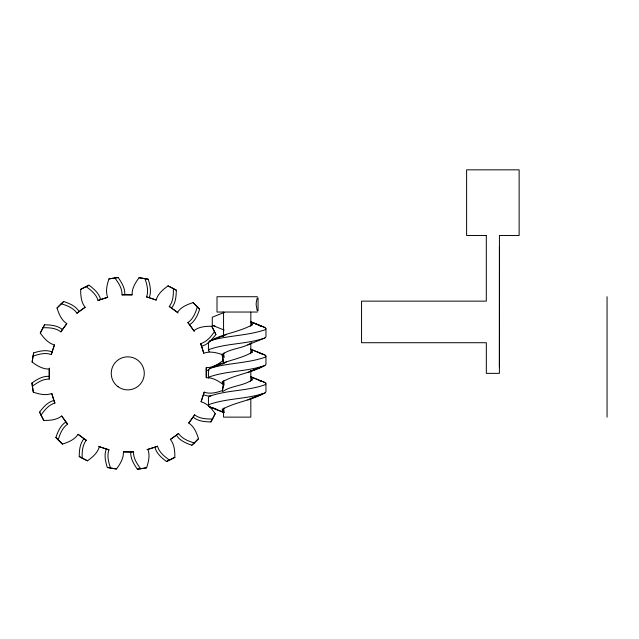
<?xml version="1.0" encoding="UTF-8"?>
<svg xmlns="http://www.w3.org/2000/svg" width="639" height="639" viewBox="0 0 639 639"><rect width="100%" height="100%" fill="white"/><g stroke="black" fill="none" stroke-linecap="round" stroke-linejoin="round"><path stroke-width="0.96" d="M499.394 366.794L499.434 246.382M62.43 444.097L58.181 439.92C59.946 434.041 62.302 427.715 67.63 424.144L61.624 416.013C56.647 420.063 49.906 420.478 43.764 420.446L41.016 415.158C44.514 410.118 48.708 404.83 54.882 403.073L51.679 393.488C45.696 395.797 39.155 394.111 33.324 392.186L32.341 386.307C37.23 382.585 42.853 378.863 49.267 379.095L49.187 368.991C42.781 369.342 37.086 365.716 32.134 362.081L33.012 356.187C38.803 354.158 45.313 352.353 51.336 354.557L54.379 344.916C48.181 343.279 43.883 338.063 40.297 333.079L42.957 327.743C49.091 327.607 55.841 327.903 60.881 331.857L66.76 323.638C61.368 320.155 58.892 313.869 57.023 308.022L61.208 303.773C67.079 305.538 73.405 307.902 76.976 313.222L85.107 307.215C81.057 302.239 80.65 295.498 80.674 289.363L85.969 286.607C91.01 290.106 96.289 294.307 98.047 300.474L107.64 297.271C105.323 291.288 107.017 284.754 108.942 278.923L114.82 277.941C118.534 282.821 122.265 288.453 122.025 294.859L132.129 294.779C131.786 288.373 135.412 282.678 139.046 277.725L144.941 278.604C146.962 284.403 148.767 290.905 146.563 296.927L156.204 299.971C157.849 293.772 163.057 289.475 168.041 285.897L173.377 288.556C173.512 294.691 173.217 301.432 169.263 306.48L177.49 312.351C180.973 306.968 187.251 304.491 193.098 302.622L197.355 306.8C195.582 312.679 193.226 318.997 187.898 322.575L193.905 330.706C198.881 326.657 205.622 326.241 211.765 326.273L214.512 331.561C211.022 336.601 206.82 341.889 200.646 343.638L203.849 353.231C209.832 350.915 216.373 352.608 222.204 354.533L223.187 360.412C218.298 364.126 212.675 367.856 206.261 367.617L206.349 377.729C212.747 377.377 218.45 381.004 223.394 384.638L222.516 390.533C216.725 392.562 210.215 394.367 204.192 392.154L201.149 401.795C207.348 403.441 211.645 408.656 215.231 413.641L212.571 418.976C206.437 419.112 199.688 418.817 194.647 414.855L188.769 423.082C194.16 426.564 196.636 432.851 198.505 438.697L194.328 442.947C188.449 441.182 182.123 438.817 178.553 433.49L170.421 439.496C174.471 444.48 174.878 451.214 174.854 457.356L169.567 460.112C164.519 456.613 159.239 452.412 157.482 446.246L147.897 449.441C150.205 455.431 148.512 461.965 146.587 467.796L140.708 468.778C136.994 463.898 133.271 458.267 133.503 451.861L123.399 451.941C123.742 458.347 120.116 464.042 116.49 468.994L110.587 468.107C108.566 462.316 106.761 455.815 108.965 449.792L99.325 446.749C97.679 452.947 92.471 457.236 87.487 460.823L82.151 458.163C82.016 452.029 82.311 445.287 86.265 440.239L78.046 434.368C74.555 439.752 68.277 442.228 62.43 444.097L55.897 437.451C57.869 431.637 60.449 425.398 65.897 422.012L61.735 415.949M49.267 379.095L49.331 368.088M206.221 377.713L206.261 367.617M82.151 458.163L79.22 456.518C79.3 450.383 79.827 443.658 83.957 438.753L78.126 434.272M173.377 288.556L176.308 290.194C176.228 296.336 175.701 303.062 171.572 307.966L178.129 313.006M32.134 362.081L33.667 352.888C39.53 351.067 46.096 349.485 52.039 351.905L54.491 344.972M223.394 384.638L222.404 390.9M33.012 356.187L33.667 352.888M224.017 352.96L223.554 354.11L224.017 355.252M224.017 380.461L223.554 381.611L224.017 382.753M224.017 407.962L223.554 409.112L223.554 417.131L250.823 417.131L250.823 398.329M250.36 326.241L250.823 325.099L250.823 312.04M250.36 353.742L250.823 352.6L250.823 343.183M250.36 381.243L250.823 380.101L250.823 370.684M51.336 354.557L52.039 351.905M204.192 392.154L201.037 401.739M98.518 446.326L106.314 449.089C103.893 455.032 105.475 461.59 107.296 467.452L110.587 468.107M156.148 300.09L149.222 297.63C151.635 291.688 150.053 285.122 148.24 279.267L144.941 278.604M197.355 306.8L199.632 309.268C197.659 315.083 195.079 321.321 189.631 324.7L194.312 331.521M40.297 333.079L44.602 324.812C50.737 324.892 57.47 325.419 62.374 329.548L66.847 323.725M215.231 413.641L210.926 421.908C204.792 421.828 198.058 421.293 193.154 417.163L188.681 422.994M42.957 327.743L44.602 324.812M212.571 418.976L210.926 421.908M60.881 331.857L62.374 329.548M194.647 414.855L193.154 417.163M257.229 297.958L256.503 301.097A6.262 2.141 -90 0 0 256.191 305.067L257.229 310.802M41.016 415.158L39.61 412.107C43.276 407.187 47.661 402.051 53.884 400.517L51.807 393.464M214.512 331.561L215.918 334.612L210.111 341.306M251.686 322.807L252.197 323.957L251.686 325.099C238.507 332.328 222.636 333.694 209.408 341.258L208.434 342.408L208.434 350.547L209.408 351.698M208.434 350.547L209.408 349.405C227.308 343.095 247.069 344.253 264.969 337.943L265.952 336.801L265.952 328.654L264.969 327.511L251.103 322.024L264.969 327.511M251.686 350.308L252.197 351.45L251.686 352.6C238.507 359.829 222.636 361.195 209.408 368.759L208.434 369.909L208.434 378.048L209.408 376.906C227.308 370.596 247.069 371.754 264.969 365.444L265.952 364.302L265.952 356.155L264.969 355.012L250.488 349.11M265.952 328.654L264.969 329.804C247.988 335.603 229.577 335.403 212.284 340.116M223.898 412.594L209.408 406.7L208.434 405.549L209.408 404.407C227.308 398.097 247.069 399.255 264.969 392.945L265.952 391.803L265.952 383.656L264.969 382.513L250.488 376.611M265.952 356.155L264.969 357.305C247.988 363.104 229.577 362.904 212.284 367.617M265.952 383.656L264.969 384.806C247.069 391.116 227.308 389.95 209.408 396.26L208.434 397.41L208.434 405.549M57.023 308.022L63.676 301.488C69.483 303.461 75.721 306.041 79.108 311.489L85.171 307.327M198.505 438.697L191.852 445.223C186.045 443.258 179.807 440.67 176.42 435.231L170.357 439.384M61.208 303.773L63.676 301.488M194.328 442.947L191.852 445.223M76.976 313.222L79.108 311.489M178.553 433.49L176.42 435.231M209.504 341.905L205.534 344.717L201.644 346.202L203.729 353.255M222.691 336.561L226.573 334.269M222.691 364.062L226.573 361.77M251.686 342.648C243.052 348.662 231.326 348.087 222.691 354.11L222.18 355.252L224.193 357.544M222.691 391.563C231.326 385.541 243.052 386.116 251.686 380.101L252.197 378.951L251.686 377.809M32.341 386.307L31.95 382.969C36.958 379.422 42.717 375.9 49.115 376.355M80.674 289.363L89.021 285.202C93.933 288.876 99.069 293.253 100.611 299.483L107.664 297.399M174.854 457.356L166.507 461.518C161.595 457.844 156.459 453.458 154.918 447.236L146.986 449.576M224.193 385.045L222.18 382.753L222.691 381.611C235.903 374.438 251.67 372.841 264.969 365.444M209.408 406.7L224.193 412.546L222.18 410.254L222.691 409.112C235.903 401.939 251.67 400.341 264.969 392.945M85.969 286.607L89.021 285.202M169.567 460.112L166.507 461.518M247.804 344.94L264.969 337.943M247.804 372.441L262.094 366.594L250.192 371.291M247.804 399.942L262.094 394.095L250.192 398.792M98.047 300.474L100.611 299.483M157.482 446.246L154.918 447.236M224.193 312.495L212.284 317.2L212.284 325.339L224.193 330.043M209.408 341.258L224.193 335.411M209.408 368.759L224.193 362.912M108.942 278.923L118.159 277.542C121.698 282.558 125.228 288.309 124.773 294.707L132.121 294.906M146.587 467.796L137.369 469.17C133.831 464.162 130.3 458.411 130.763 452.013L123.415 451.813M114.82 277.941L118.159 277.542M140.708 468.778L137.369 469.17M122.025 294.859L124.773 294.707M133.503 451.861L130.763 452.013M206.421 370.364L209.081 370.261M210.854 396.012L207.515 395.9L203.49 394.814M486.447 235.479L466.606 235.479L466.606 169.83L519.132 169.83L519.132 235.479L499.434 235.479L499.394 373.36L486.335 373.36L486.335 342.72L361.554 342.72L361.554 301.137L486.303 301.137L486.303 235.479M257.381 296.72L217.004 296.72L217.004 312.04L257.381 312.04M139.046 277.725L148.24 279.267M116.49 468.994L107.296 467.452M258.444 325.451L261.183 326.138M212.284 325.339L215.023 326.026M259.354 353.175L262.094 353.862M259.354 380.676L262.094 381.363M212.284 407.842L215.942 408.76M146.563 296.927L149.222 297.63M108.965 449.792L106.314 449.089M251.103 349.525L264.969 355.012M251.103 377.026L264.969 382.513M250.488 321.609L262.094 326.361M168.041 285.897L176.308 290.194M87.487 460.823L79.22 456.518M169.263 306.48L171.572 307.966M86.265 440.239L83.957 438.753M224.193 356.402L222.18 354.11M224.193 383.903L222.18 381.611M224.193 411.404L222.18 409.112M193.098 302.622L199.632 309.268M58.181 439.92L55.897 437.451M187.898 322.575L189.631 324.7M67.63 424.144L65.897 422.012M211.765 326.273L215.918 334.612M43.764 420.446L39.61 412.107M251.686 323.949L252.197 325.099M251.686 351.45L252.197 352.6M251.686 378.951L252.197 380.101M224.017 410.254L223.554 409.112M200.646 343.638L201.644 346.202M54.882 403.073L53.884 400.517M222.204 354.533L223.323 361.778M33.324 392.186L31.95 382.969M223.187 360.412L223.394 362.081M607.05 296.72L607.05 417.131M258.044 297.814L258.044 310.945M223.554 312.04L223.554 335.866M118.055 386.723A16.526 16.526 0 0 0 144.198 375.085A16.526 16.526 0 0 0 121.043 358.263A16.526 16.526 0 0 0 118.055 386.723"/></g></svg>
